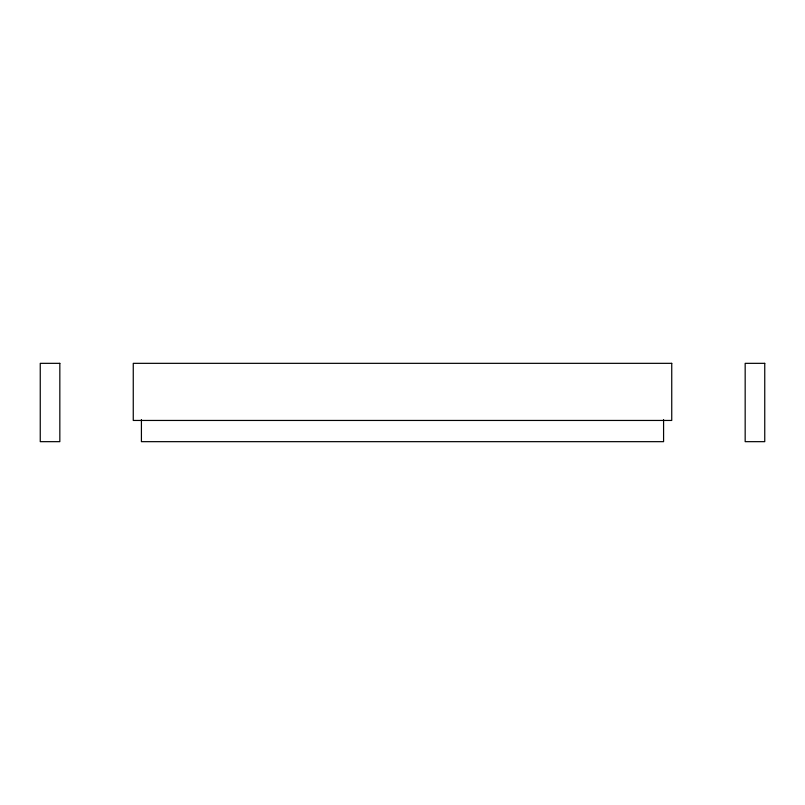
<?xml version="1.0" encoding="UTF-8"?>
<svg xmlns="http://www.w3.org/2000/svg" width="805" height="805" viewBox="0 0 805 805"><rect width="100%" height="100%" fill="white"/><g stroke="black" fill="none" stroke-linecap="round" stroke-linejoin="round"><path stroke-width="1.21" d="M663.582 419.636L663.582 441.663L141.418 441.663L141.418 419.636M59.832 363.337L40.25 363.337L40.25 441.663L59.832 441.663L59.832 363.337M671.742 363.337L133.258 363.337L133.258 420.452L671.742 420.452L671.742 363.337M764.75 363.337L745.168 363.337L745.168 441.663L764.75 441.663L764.75 363.337"/></g></svg>
